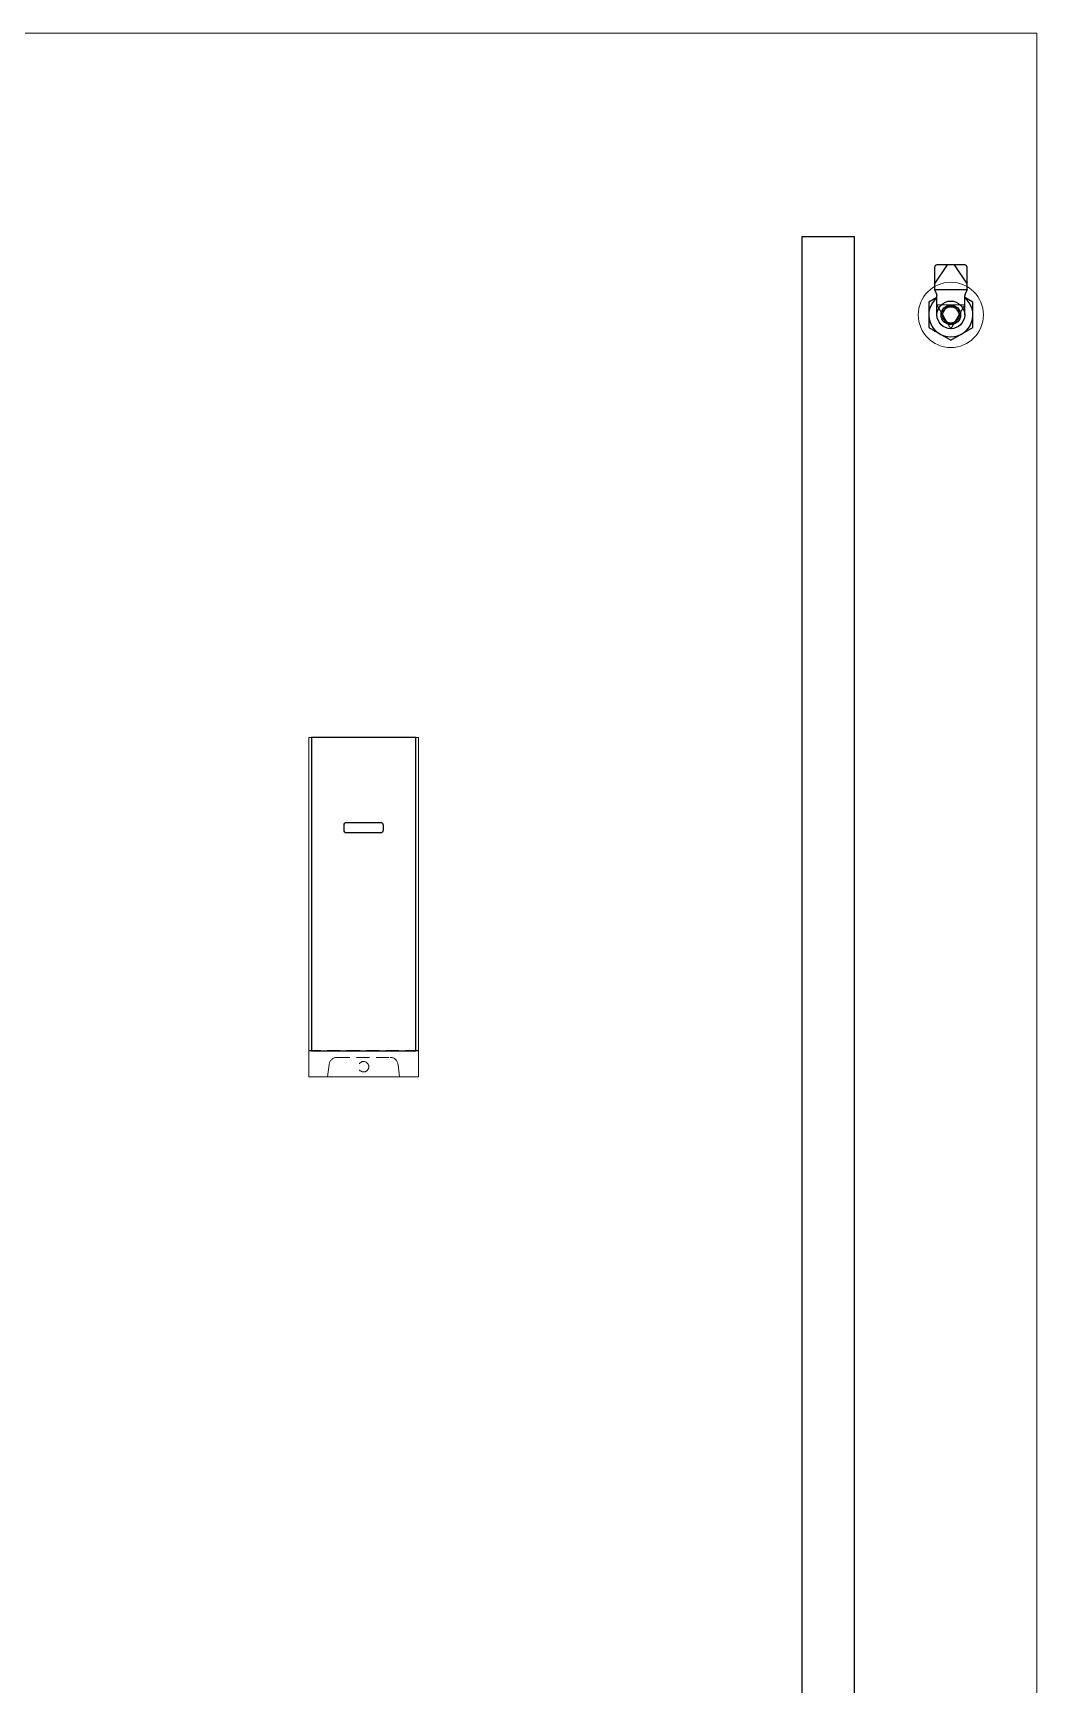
# Model space of a CAD drawing. Header units: millimetres. Extents: x 9130 to 9550, y -18883 to -17651.
# Drawn here: x 9289.2 to 9327.7, y -18685.9 to -18622.6 of the extents above; entities that cross this region are included whole.
import ezdxf

# ---------------------------------------------------------------- set-up
doc = ezdxf.new("R2010")
doc.units = ezdxf.units.MM
doc.linetypes.add('DASHED', pattern=[0.75, 0.5, -0.25])
for name, color, linetype in [('01-KOSTUR ORMARA', 7, 'Continuous'), ('02-MODULI', 7, 'Continuous'), ('4', 7, 'Continuous'), ('CONT25', 3, 'Continuous'), ('CONT35', 7, 'Continuous')]:
    doc.layers.add(name, color=color, linetype=linetype)
doc.layers.add('06-BATERIJA', color=1, linetype='Continuous', lineweight=0)

# ---------------------------------------------------------------- blocks, each defined once
blk = doc.blocks.new('531-100R')
at = {"layer": 'CONT25'}
for p, q in [((-7.8, 13.5), (-15.6, 0)), ((-7.8, 13.5), (-15.6, 0)), ((7.8, 13.5), (-7.8, 13.5)), ((7.8, 13.5), (-7.8, 13.5)), ((10.7, 8.5), (7.8, 13.5)), ((10.7, 8.5), (7.8, 13.5)), ((-15.6, 0), (-7.8, -13.5)), ((-15.6, 0), (-7.8, -13.5)), ((0, 5.8), (-5, 2.9)), ((-5, 2.9), (-5, -2.9)), ((0, 8.5), (11.7, 8.5)), ((5, 2.9), (0, 5.8)), ((5, -2.9), (5, 2.9)), ((15.6, 10), (12.3, 8.6)), ((15.6, 10), (15.6, -10)), ((29.1, 10), (15.6, 10)), ((18.9, 10), (30.6, 2)), ((30.6, -8.5), (30.6, 8.5)), ((-5, -2.9), (0, -5.8)), ((0, -5.8), (5, -2.9)), ((0, -8.5), (11.7, -8.5)), ((7.8, -13.5), (10.7, -8.5)), ((7.8, -13.5), (10.7, -8.5)), ((15.6, -10), (12.3, -8.6)), ((15.6, -10), (29.1, -10)), ((30.6, -2), (18.9, -10)), ((-7.8, -13.5), (7.8, -13.5)), ((-7.8, -13.5), (7.8, -13.5))]:
    blk.add_line(p, q, dxfattribs=at)
for radius in [8.5, 6, 5]:
    blk.add_circle((0, 0), radius, dxfattribs=at)
for centre, radius, start, end in [((0, 0), 13.5, 39.0228, 320.9772), ((11.7, 10), 1.5, 270, 292.5451), ((29.1, 8.5), 1.5, 0, 90), ((11.7, -10), 1.5, 67.4549, 90), ((11.7, -10), 1.5, 67.4549, 90), ((29.1, -8.5), 1.5, 270, 0)]:
    blk.add_arc(centre, radius, start, end, dxfattribs=at)
for p in [(-9.9, 9.9), (-7.2, -11.4)]:
    blk.add_point(p, dxfattribs=at)
blk = doc.blocks.new('m-brava sa unutrasnje')
at = {"layer": 'CONT35', "rotation": 90}
blk.add_blockref('531-100R', (0, 0), dxfattribs=at)

msp = doc.modelspace()

# ---------------------------------------------------------------- linework, layer by layer
at = {"color": 3, "linetype": 'DASHED'}
msp.add_line((9303.9587, -18661.6114), (9299.7587, -18661.6114), dxfattribs=at)
at = {"color": 4}
msp.add_lwpolyline([(9320.6587, -18630.4114), (9320.6587, -18808.9114), (9318.6587, -18808.9114), (9318.6587, -18630.4114), (9320.6587, -18630.4114)], dxfattribs=at)
at = {"color": 3}
msp.add_lwpolyline([(9301.2087, -18652.8614), (9302.5087, -18652.8614, -0.4142136), (9302.6087, -18652.9614), (9302.6087, -18653.1614, -0.4142136), (9302.5087, -18653.2614), (9301.2087, -18653.2614, -0.4142136), (9301.1087, -18653.1614), (9301.1087, -18652.9614, -0.4142136)], format="xyb", close=True, dxfattribs=at)
at = {"layer": '01-KOSTUR ORMARA', "color": 5, "linetype": 'Continuous', "lineweight": 15}
msp.add_lwpolyline([(9276.0587, -18622.6114), (9327.6587, -18622.6114), (9327.6587, -18816.7114), (9276.0587, -18816.7114)], close=True, dxfattribs=at)
at = {"layer": '01-KOSTUR ORMARA', "color": 1, "linetype": 'Continuous', "lineweight": 15}
msp.add_lwpolyline([(9324.3587, -18634.6614, -1), (9324.3587, -18632.1614, -1), (9324.3587, -18634.6614, -1)], format="xyb", dxfattribs=at)
msp.add_lwpolyline([(9324.3587, -18633.9489), (9323.8283, -18633.0302), (9324.8892, -18633.0302)], close=True, dxfattribs=at)
at = {"layer": '02-MODULI', "color": 3, "linetype": 'Continuous', "lineweight": 15}
msp.add_lwpolyline([(9299.7587, -18661.6114), (9299.7587, -18649.7114)], dxfattribs=at)
at = {"layer": '02-MODULI', "color": 3, "linetype": 'DASHED', "lineweight": 15}
msp.add_circle((9301.8587, -18662.2206), 0.2, dxfattribs=at)
at = {"layer": '06-BATERIJA', "color": 3, "linetype": 'Continuous', "lineweight": 15}
msp.add_lwpolyline([(9299.7587, -18662.6114), (9299.7587, -18649.6114), (9303.9587, -18649.6114), (9303.9587, -18662.6114), (9299.7587, -18662.6114)], dxfattribs=at)
at = {"layer": '06-BATERIJA', "color": 3, "linetype": 'DASHED', "lineweight": 15}
msp.add_lwpolyline([(9300.4717, -18662.6114), (9300.5374, -18662.1412, -0.3919428), (9300.8366, -18661.8641), (9302.8776, -18661.8641, -0.3953076), (9303.177, -18662.1446), (9303.2324, -18662.6114)], format="xyb", dxfattribs=at)
at = {"layer": '4', "color": 5}
msp.add_lwpolyline([(9299.8587, -18661.6114), (9303.8587, -18661.6114), (9303.8587, -18649.6114), (9299.8587, -18649.6114), (9299.8587, -18661.6114)], dxfattribs=at)

# ---------------------------------------------------------------- block references
at = {"xscale": 0.0625, "yscale": 0.0625, "zscale": 0.0625}
msp.add_blockref('m-brava sa unutrasnje', (9324.3587, -18633.4114), dxfattribs=at)

doc.saveas('drawing.dxf')
